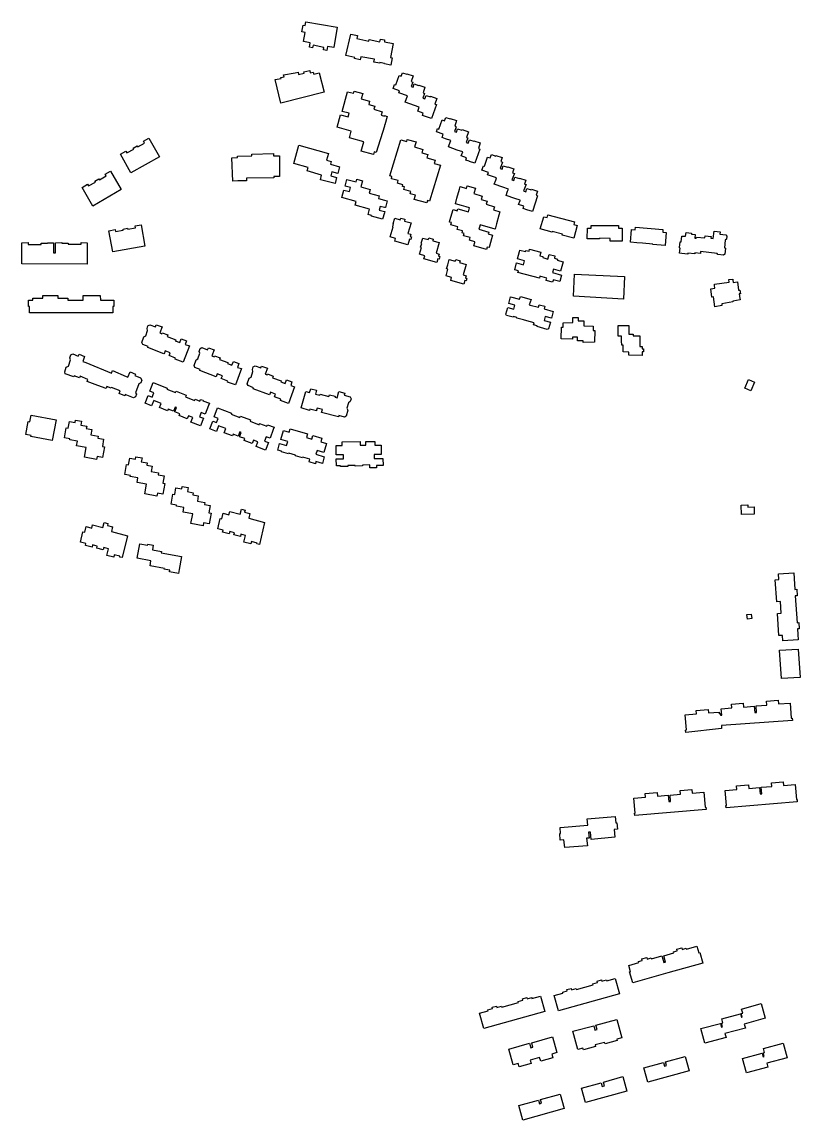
# Model space of a CAD drawing. Header units: inches. Extents: x 115195 to 116766, y 150425 to 152356.
# Drawn here: x 115765 to 116270, y 151642 to 152356 of the extents above; entities that cross this region are included whole.
import ezdxf

# ---------------------------------------------------------------- set-up
doc = ezdxf.new("R2010")
doc.units = ezdxf.units.IN
doc.header["$MEASUREMENT"] = 0
doc.layers.add('DormitoryBuilding', color=7, linetype='Continuous')

msp = doc.modelspace()

# ---------------------------------------------------------------- linework, layer by layer
at = {"layer": 'DormitoryBuilding'}
for points in [[(115947.18, 152353.58), (115948.55, 152353.36), (115948.93, 152355.63), (115969.47, 152352.25), (115967.28, 152338.95), (115963.07, 152339.64), (115962.66, 152337.19), (115960.4, 152337.56), (115960.72, 152339.07), (115953.71, 152340.55), (115953.34, 152338.79), (115951.43, 152339.19), (115951.94, 152342.09), (115947.56, 152342.86), (115948.6, 152348.77), (115946.4, 152349.15)], [(115982.15, 152344.8), (115989.95, 152343.05), (115990.22, 152344.22), (115997.05, 152342.69), (115997.46, 152344.54), (116000, 152343.97), (116000, 152342.63), (116005.66, 152341.57), (116004.01, 152332.49), (116005.17, 152332.37), (116004.25, 152327.65), (116000, 152328.45), (116000, 152328.7), (115997.08, 152329.26), (115996.98, 152328.77), (115993.15, 152329.5), (115993.51, 152331.38), (115984.69, 152333.06), (115984.32, 152331.1), (115980.59, 152331.81), (115980.74, 152332.5), (115975.04, 152333.77), (115978.17, 152347.74), (115982.58, 152346.75)], [(115960.94, 152310.03), (115932.82, 152302.98), (115929.09, 152318.18), (115932.97, 152318.84), (115932.83, 152319.63), (115934.84, 152319.98), (115934.61, 152321.37), (115942.09, 152322.65), (115943.95, 152323.12), (115944.36, 152321.48), (115947.96, 152322.38), (115947.76, 152323.15), (115951.54, 152324.1), (115951.91, 152322.64), (115953.81, 152323.12), (115954.15, 152321.78), (115957.77, 152322.69)], [(116006.67, 152315.11), (116007.39, 152314.87), (116009.56, 152320.87), (116011.01, 152320.35), (116011.74, 152322.56), (116014.58, 152321.66), (116014.69, 152322.01), (116018.74, 152320.64), (116017.53, 152316.95), (116018.52, 152316.58), (116017.42, 152313.65), (116018.62, 152313.21), (116019.42, 152315.35), (116022.19, 152314.3), (116022.32, 152314.64), (116026.38, 152313.28), (116025.16, 152309.59), (116026.12, 152309.23), (116024.95, 152306.11), (116026.35, 152305.68), (116027.07, 152307.89), (116029.91, 152306.99), (116030.02, 152307.33), (116034.08, 152305.97), (116032.86, 152302.28), (116033.79, 152301.93), (116030.67, 152292.9), (116024.68, 152294.93), (116025.15, 152296.36), (116021.74, 152297.6), (116022.72, 152300.21), (116013.56, 152303.43), (116015.12, 152307.56), (116009.34, 152309.57), (116009.82, 152310.95), (116005.65, 152312.4)], [(115980.38, 152310.67), (115985.99, 152309.15), (115984.96, 152305.77), (115990.47, 152304.08), (115989.85, 152302.06), (115993.75, 152300.87), (115993.15, 152298.89), (115998.56, 152297.24), (115997.93, 152295.16), (116000, 152294.53), (116000, 152294.83), (116001.8, 152294.27), (116000.3, 152288.82), (116000, 152288.91), (116000, 152288.05), (115994.76, 152270.93), (115993.37, 152271.3), (115992.91, 152269.6), (115985.02, 152271.73), (115986.64, 152277.75), (115977.36, 152280.26), (115978.56, 152284.71), (115969.28, 152287.21), (115971.47, 152295.32), (115976.55, 152293.95), (115977.17, 152296.28), (115972.64, 152297.51), (115976.1, 152310.35), (115980, 152309.29)], [(116039.91, 152293.58), (116042.75, 152292.68), (116042.86, 152293.02), (116046.91, 152291.66), (116045.69, 152287.97), (116046.69, 152287.59), (116045.51, 152284.48), (116046.83, 152284.02), (116047.55, 152286.24), (116050.39, 152285.33), (116050.5, 152285.68), (116054.56, 152284.31), (116053.34, 152280.62), (116054.3, 152280.26), (116053.17, 152277.26), (116054.55, 152276.83), (116055.28, 152279.04), (116058.11, 152278.13), (116058.23, 152278.48), (116062.28, 152277.11), (116061.06, 152273.43), (116062, 152273.07), (116058.84, 152263.92), (116055.34, 152265.06), (116055.09, 152265.15), (116052.85, 152265.95), (116053.32, 152267.38), (116049.91, 152268.61), (116050.89, 152271.23), (116047.29, 152272.46), (116041.73, 152274.45), (116042.21, 152275.72), (116043.29, 152278.58), (116039.81, 152279.79), (116037.51, 152280.59), (116038.29, 152282.85), (116033.92, 152284.36), (116034.57, 152286.39), (116035.49, 152286.08), (116037.51, 152291.99), (116039.18, 152291.37)], [(115835.44, 152257.53), (115828.6, 152269.7), (115832.13, 152271.68), (115832.75, 152270.56), (115837.24, 152273.07), (115836.9, 152273.68), (115839.52, 152275.14), (115839.86, 152274.53), (115844.3, 152276.99), (115843.65, 152278.18), (115847.11, 152280.1), (115853.94, 152267.93)], [(116010.66, 152278.97), (116014.52, 152277.98), (116014.87, 152279.38), (116020.63, 152277.83), (116019.62, 152274.47), (116025, 152272.79), (116024.38, 152270.59), (116028.26, 152269.49), (116027.66, 152267.37), (116033.01, 152265.85), (116032.42, 152263.74), (116036.39, 152262.68), (116029.4, 152239.28), (116028.1, 152239.6), (116027.68, 152238.05), (116019.41, 152240.41), (116020.23, 152243.1), (116016.69, 152244), (116017.14, 152245.53), (116012.68, 152246.84), (116013.15, 152248.43), (116011.75, 152248.84), (116012.09, 152249.93), (116008.63, 152250.95), (116009.03, 152252.56), (116004.62, 152253.79), (116004.95, 152255.3), (116003.67, 152255.7)], [(115968.05, 152250.65), (115958.46, 152253.07), (115959.15, 152256.16), (115949.84, 152258.84), (115950.48, 152261.16), (115941.2, 152263.71), (115944.47, 152275.58), (115963.75, 152270.26), (115962.51, 152265.75), (115965.51, 152264.92), (115965.04, 152263.19), (115970.82, 152261.6), (115969.71, 152257.29), (115965.83, 152258.29), (115965.15, 152255.63), (115968.98, 152254.64)], [(115904.94, 152252.36), (115901.69, 152252.24), (115900.95, 152267.4), (115904.7, 152267.53), (115904.67, 152268.36), (115913.97, 152268.67), (115913.93, 152269.78), (115928.01, 152270.26), (115928.02, 152268.65), (115931.86, 152268.66), (115931.9, 152255.2), (115928.19, 152255.18), (115928.2, 152254.29), (115910.58, 152254.19), (115910.59, 152252.39)], [(116069.54, 152269.46), (116072.35, 152268.56), (116072.47, 152268.88), (116076.49, 152267.64), (116075.65, 152265.03), (116076.76, 152264.62), (116075.18, 152260.42), (116076.42, 152259.99), (116077.19, 152262.16), (116080.01, 152261.23), (116080.14, 152261.6), (116084.18, 152260.16), (116083.3, 152257.7), (116084.46, 152257.28), (116082.88, 152253.1), (116084.1, 152252.68), (116084.84, 152254.84), (116087.68, 152253.89), (116087.81, 152254.26), (116091.83, 152252.95), (116091.04, 152250.37), (116092.04, 152250), (116090.47, 152245.83), (116091.82, 152245.36), (116092.59, 152247.53), (116095.42, 152246.59), (116095.54, 152246.97), (116099.57, 152245.63), (116098.67, 152243.07), (116099.57, 152242.75), (116096.12, 152232.44), (116092.63, 152233.58), (116090.13, 152234.47), (116090.6, 152235.9), (116087.19, 152237.13), (116088.18, 152239.74), (116088.19, 152239.77), (116084.79, 152240.92), (116079.03, 152242.88), (116080.07, 152245.64), (116080.62, 152247.09), (116077, 152248.31), (116071.32, 152250.2), (116072.31, 152252.81), (116072.88, 152254.32), (116069.54, 152255.54), (116067.07, 152256.41), (116067.59, 152257.76), (116063.31, 152259.39), (116064.34, 152262.12), (116065.11, 152261.87), (116067.1, 152267.85), (116068.81, 152267.28)], [(115810.72, 152236.08), (115803.74, 152248.17), (115807.24, 152250.19), (115807.88, 152249.08), (115812.33, 152251.64), (115811.99, 152252.24), (115814.59, 152253.74), (115814.94, 152253.13), (115819.35, 152255.64), (115818.68, 152256.83), (115822.12, 152258.78), (115829.1, 152246.7)], [(115985.74, 152252.52), (115984.65, 152248.46), (115990.84, 152246.8), (115990.21, 152244.48), (115996.67, 152242.76), (115996.2, 152240.99), (116000, 152239.98), (116000, 152239.88), (116001.92, 152239.37), (116000.75, 152235.01), (116000, 152235.21), (116000, 152235.11), (115997.21, 152235.86), (115996.56, 152233.44), (116000, 152232.52), (116000.23, 152232.46), (116000, 152231.59), (115998.9, 152227.5), (115991.62, 152229.44), (115991.77, 152229.98), (115989.45, 152230.61), (115990.39, 152234.1), (115981.14, 152236.61), (115981.78, 152238.98), (115972.43, 152241.51), (115973.75, 152246.39), (115977.41, 152245.4), (115978.12, 152248.01), (115974.5, 152248.99), (115975.61, 152253.29), (115981.6, 152251.73), (115982.06, 152253.5)], [(116059.22, 152247.62), (116058.16, 152244.11), (116063.58, 152242.57), (116062.94, 152240.37), (116066.84, 152239.27), (116066.21, 152237.17), (116071.6, 152235.65), (116070.97, 152233.5), (116074.93, 152232.26), (116074.33, 152230.06), (116072.8, 152224.52), (116071.89, 152221.13), (116062.19, 152223.87), (116061.71, 152222.27), (116061.31, 152220.96), (116067.88, 152219.01), (116067.53, 152217.92), (116070.24, 152217.18), (116068.25, 152209.95), (116068.01, 152209.05), (116066.68, 152209.39), (116066.26, 152207.83), (116058.05, 152210.18), (116058.72, 152212.38), (116058.86, 152212.86), (116055.38, 152213.93), (116055.78, 152215.52), (116051.38, 152216.76), (116051.82, 152218.32), (116050.48, 152218.7), (116050.76, 152219.62), (116050.83, 152219.86), (116047.28, 152220.88), (116047.7, 152222.54), (116043.29, 152223.78), (116043.7, 152225.26), (116042.39, 152225.69), (116042.6, 152226.65), (116044.62, 152233.81), (116047.32, 152233.05), (116047.64, 152234.19), (116054.57, 152232.23), (116055.4, 152234.98), (116053.05, 152235.64), (116050.15, 152236.46), (116046.17, 152237.59), (116047.1, 152241.07), (116048.8, 152247.04), (116049.27, 152248.68), (116053.29, 152247.54), (116053.69, 152249.23)], [(116106.17, 152230.32), (116123.48, 152225.76), (116123.04, 152223.96), (116125.23, 152223.31), (116123.06, 152215.18), (116115.52, 152217.22), (116115.65, 152217.7), (116109.1, 152219.48), (116108.96, 152219), (116101.23, 152221.21), (116103.51, 152229.15), (116105.7, 152228.59)], [(115823.66, 152206.32), (115821.18, 152220.05), (115825.16, 152220.77), (115825.39, 152219.51), (115830.45, 152220.41), (115830.32, 152221.1), (115833.28, 152221.62), (115833.4, 152220.93), (115838.41, 152221.8), (115838.17, 152223.14), (115842.07, 152223.82), (115844.55, 152210.09)], [(116006.74, 152228.14), (116010.3, 152227.12), (116010.62, 152228.24), (116013.31, 152227.47), (116012.99, 152226.34), (116017.32, 152225.1), (116015.36, 152218.29), (116017.27, 152217.74), (116016.87, 152216.35), (116017.64, 152216.09), (116017.12, 152214.26), (116016.35, 152214.48), (116015.28, 152210.77), (116006.78, 152213.21), (116007.32, 152214.99), (116003.85, 152215.99), (116005.84, 152222.51), (116005.47, 152222.62), (116006.06, 152224.69), (116005.78, 152224.77)], [(116154.47, 152221.61), (116154.45, 152213.2), (116146.64, 152213.25), (116146.61, 152215.02), (116139.77, 152215.15), (116139.76, 152214.65), (116131.72, 152214.84), (116131.98, 152221.7), (116134.23, 152221.71), (116134.25, 152223.51), (116152.15, 152223.52), (116152.18, 152221.67)], [(116180.9, 152220.9), (116180.79, 152219.05), (116183.04, 152218.82), (116182.29, 152210.39), (116174.42, 152211.11), (116174.45, 152211.4), (116167.64, 152212.03), (116167.63, 152211.89), (116164.04, 152212.17), (116159.84, 152212.5), (116160.62, 152220.86), (116162.86, 152220.67), (116163.08, 152222.42)], [(116031.67, 152214.63), (116031.45, 152213.49), (116035.64, 152212.29), (116033.73, 152205.47), (116035.68, 152204.9), (116035.26, 152203.49), (116036.06, 152203.26), (116035.58, 152201.55), (116034.8, 152201.77), (116034.15, 152199.43), (116025.62, 152201.81), (116026.2, 152203.8), (116022.85, 152204.79), (116024.06, 152209.12), (116023.58, 152209.25), (116024.29, 152211.82), (116024, 152211.9), (116024.93, 152215.28), (116028.49, 152214.3), (116028.81, 152215.46)], [(116222.49, 152216.39), (116222.24, 152214.57), (116221.4, 152213.89), (116220.91, 152208.81), (116221.6, 152208.79), (116221.14, 152204.85), (116220.17, 152204.15), (116216.5, 152204.55), (116216.09, 152205.3), (116205.42, 152206.52), (116205.27, 152205.3), (116201.7, 152205.62), (116201.69, 152205.12), (116197.11, 152205.41), (116197.15, 152204.81), (116193.28, 152205.28), (116191.74, 152205.46), (116192.08, 152208.77), (116191.71, 152208.82), (116191.75, 152209.23), (116192.06, 152212.8), (116192.8, 152212.71), (116193.28, 152216.59), (116195.58, 152216.41), (116195.95, 152218.8), (116199.54, 152218.41), (116199.47, 152217.74), (116201.85, 152217.54), (116201.7, 152215.24), (116202.6, 152215.17), (116202.66, 152215.87), (116208.24, 152215.43), (116208.4, 152216.81), (116212.28, 152216.37), (116212.09, 152215.14), (116213.56, 152215.01), (116214.14, 152219.65), (116218.02, 152219.26), (116217.94, 152217.86), (116221.68, 152217.42)], [(115807.07, 152212.22), (115807.06, 152198.39), (115764.66, 152198.41), (115764.67, 152212.25), (115768.63, 152212.28), (115768.64, 152211.08), (115777.08, 152211.14), (115777.08, 152211.84), (115781.24, 152211.87), (115781.24, 152212.24), (115785.18, 152212.24), (115785.18, 152205.74), (115786.5, 152205.74), (115786.5, 152212.22), (115790.55, 152212.28), (115790.56, 152211.88), (115794.65, 152211.94), (115794.66, 152211.24), (115803.15, 152211.36), (115803.14, 152212.27)], [(116094.33, 152208.13), (116101.56, 152206.15), (116100.96, 152203.79), (116103.03, 152203.26), (116102.84, 152202.53), (116106.16, 152201.62), (116106.99, 152204.64), (116110.83, 152203.63), (116110.46, 152202.18), (116112.52, 152201.61), (116112.32, 152200.83), (116116.12, 152199.79), (116114.49, 152193.75), (116109.91, 152194.98), (116109.32, 152192.78), (116115.14, 152191.22), (116113.91, 152186.94), (116109.66, 152188.08), (116109.54, 152187.61), (116109.29, 152186.64), (116105.08, 152187.74), (116105.32, 152188.71), (116105.46, 152189.24), (116100.97, 152190.41), (116100.67, 152189.29), (116086.79, 152192.87), (116087.1, 152194), (116084.66, 152194.65), (116085.81, 152199.2), (116090.44, 152197.96), (116091.13, 152200.54), (116086.54, 152201.77), (116087.72, 152206.49), (116087.94, 152207.31), (116091.67, 152206.47), (116091.9, 152207.27), (116093.96, 152206.71)], [(116049.2, 152200.55), (116048.89, 152199.37), (116053.18, 152198.16), (116051.25, 152191.31), (116053.17, 152190.77), (116052.76, 152189.31), (116053.55, 152189.08), (116053.08, 152187.37), (116052.3, 152187.59), (116051.62, 152185.25), (116043.14, 152187.67), (116043.7, 152189.62), (116040.15, 152190.66), (116041.31, 152195.02), (116040.46, 152195.24), (116041.18, 152197.92), (116042.07, 152201.31), (116046.08, 152200.18), (116046.4, 152201.36)], [(116155.97, 152190.2), (116155.23, 152175.65), (116122.77, 152177.42), (116123.5, 152191.84)], [(116226.53, 152186.96), (116226.65, 152186.41), (116229.29, 152186.74), (116230.07, 152181.43), (116230.94, 152181.51), (116231.27, 152179.1), (116230.41, 152179.01), (116230.62, 152177.61), (116230.66, 152177.38), (116231.07, 152175.07), (116226.34, 152174.25), (116226.42, 152173.76), (116219.12, 152172.61), (116219.25, 152171.46), (116214.54, 152170.68), (116213.7, 152177.04), (116212.72, 152176.89), (116212.05, 152182.26), (116214.68, 152182.66), (116214.66, 152182.92), (116214.52, 152184.19), (116214.39, 152185.22), (116223.92, 152186.63), (116223.69, 152188.32), (116226.25, 152188.63), (116226.43, 152187.49)], [(115787.94, 152177.89), (115787.94, 152176.13), (115794.44, 152176.14), (115794.45, 152174.84), (115804.36, 152174.85), (115804.35, 152177.97), (115815.55, 152178.01), (115815.56, 152174.87), (115824.26, 152174.88), (115824.27, 152170.88), (115823.57, 152170.88), (115823.57, 152166.78), (115769.54, 152166.71), (115769.54, 152170.81), (115768.84, 152170.81), (115768.83, 152174.81), (115771.63, 152174.81), (115771.63, 152176.11), (115778.13, 152176.12), (115778.13, 152177.88)], [(116109.62, 152167.66), (116108.52, 152163.2), (116104.47, 152164.32), (116103.81, 152161.7), (116107.86, 152160.58), (116106.66, 152156.3), (116105.7, 152155.93), (116101.4, 152157.15), (116099.17, 152157.77), (116099.3, 152158.35), (116096.96, 152158.99), (116097.27, 152160.1), (116092.63, 152161.42), (116090.35, 152162.06), (116085.96, 152163.22), (116086.09, 152163.74), (116083.85, 152164.33), (116083.7, 152163.84), (116079.33, 152164.98), (116078.9, 152165.78), (116080.12, 152170.18), (116084.17, 152169.06), (116084.84, 152171.6), (116080.79, 152172.71), (116082, 152177.14), (116087.75, 152175.55), (116088.36, 152177.2), (116095.27, 152175.26), (116094.14, 152171.92), (116094.76, 152171.75), (116100.15, 152170.27), (116100.63, 152171.97), (116104.21, 152171.02), (116103.72, 152169.29)], [(115847.64, 152158.98), (115851.34, 152157.62), (115851.85, 152158.89), (115855.61, 152157.49), (115854.11, 152153.59), (115855.47, 152153.07), (115855.71, 152153.72), (115859.41, 152152.38), (115858.99, 152151.26), (115864.5, 152149.21), (115864.26, 152148.56), (115867.12, 152147.48), (115868.04, 152149.9), (115871.54, 152148.58), (115870.75, 152146.12), (115873.5, 152145.2), (115869.4, 152134.56), (115864.15, 152136.58), (115864.41, 152137.26), (115860.22, 152138.87), (115860.44, 152139.43), (115860.9, 152140.64), (115857.61, 152141.91), (115857.15, 152140.69), (115856.9, 152140.05), (115846.3, 152144.13), (115846.56, 152144.8), (115843.07, 152146.14), (115842.53, 152147.33), (115843.89, 152151.09), (115845.06, 152151.65), (115846.25, 152155.27), (115845.9, 152156.54), (115846.43, 152158.3)], [(116125.88, 152163.76), (116125.88, 152161.47), (116129.49, 152161.52), (116129.48, 152158.19), (116135.6, 152158.09), (116135.63, 152155.26), (116136.65, 152155.27), (116136.53, 152147.54), (116129.16, 152147.44), (116129.17, 152148.51), (116125.53, 152148.48), (116125.51, 152150.85), (116122.27, 152150.78), (116122.22, 152149.65), (116114.86, 152149.75), (116115.04, 152157.47), (116116.19, 152157.48), (116116.22, 152160.28), (116122.32, 152160.36), (116122.35, 152163.76)], [(116158.74, 152158.51), (116158.76, 152152.92), (116161.53, 152152.92), (116161.53, 152151.72), (116165.83, 152151.73), (116165.85, 152144.73), (116167.55, 152144.74), (116167.55, 152143.24), (116168.37, 152143.24), (116168.37, 152141.44), (116167.55, 152141.44), (116167.55, 152139.08), (116158.71, 152139.14), (116158.7, 152141.2), (116155.07, 152141.28), (116155.07, 152145.76), (116154.14, 152145.76), (116154.05, 152148.49), (116153.95, 152151.58), (116151.83, 152151.54), (116151.83, 152153.06), (116151.83, 152158.52)], [(115881.55, 152144.11), (115885.24, 152142.75), (115885.76, 152144.02), (115889.52, 152142.62), (115888.02, 152138.72), (115889.38, 152138.2), (115889.61, 152138.85), (115893.32, 152137.51), (115892.9, 152136.39), (115898.41, 152134.34), (115898.17, 152133.69), (115901.03, 152132.61), (115901.95, 152135.03), (115905.45, 152133.71), (115904.66, 152131.25), (115907.14, 152130.43), (115903.34, 152119.92), (115898.06, 152121.71), (115898.32, 152122.39), (115894.13, 152124), (115894.35, 152124.56), (115894.81, 152125.77), (115891.52, 152127.04), (115891.06, 152125.82), (115890.81, 152125.19), (115880.21, 152129.26), (115880.47, 152129.93), (115876.98, 152131.27), (115876.44, 152132.46), (115877.8, 152136.22), (115878.97, 152136.78), (115880.16, 152140.4), (115879.81, 152141.67), (115880.34, 152143.43)], [(115797.75, 152140.09), (115801.1, 152138.61), (115801.71, 152139.76), (115805.33, 152138.37), (115804.1, 152135.15), (115806.13, 152134.37), (115822.71, 152127.51), (115823.44, 152129.29), (115832.28, 152125.36), (115832.3, 152125.35), (115833.4, 152124.88), (115834.88, 152128.34), (115838.31, 152126.87), (115837.91, 152125.96), (115841.62, 152124.42), (115842.51, 152123.03), (115841.81, 152121.13), (115840.52, 152120.52), (115838.39, 152114.69), (115839.09, 152113.91), (115838.34, 152112.07), (115837.03, 152111.46), (115831.67, 152113.54), (115831.4, 152112.84), (115827.74, 152114.27), (115828.44, 152115.97), (115822.87, 152118.25), (115822.69, 152117.78), (115819.88, 152118.85), (115819.35, 152117.44), (115813.98, 152119.46), (115807.04, 152122.15), (115807.54, 152123.36), (115802.45, 152125.45), (115802.06, 152124.53), (115798.54, 152125.84), (115798.24, 152125.06), (115792.75, 152126.98), (115792.46, 152128.3), (115793.41, 152131.43), (115794.95, 152131.98), (115796.14, 152136.08), (115795.68, 152137.44), (115796.36, 152139.35)], [(115916.06, 152132.24), (115919.76, 152130.88), (115920.27, 152132.15), (115924.03, 152130.75), (115922.54, 152126.85), (115923.89, 152126.33), (115924.13, 152126.98), (115927.83, 152125.64), (115927.42, 152124.52), (115932.93, 152122.47), (115932.68, 152121.82), (115935.54, 152120.74), (115936.46, 152123.16), (115939.96, 152121.84), (115939.18, 152119.38), (115941.66, 152118.62), (115937.83, 152107.82), (115932.58, 152109.84), (115932.84, 152110.52), (115928.64, 152112.13), (115928.86, 152112.69), (115929.33, 152113.9), (115926.04, 152115.17), (115925.57, 152113.95), (115925.33, 152113.32), (115914.72, 152117.39), (115914.98, 152118.06), (115911.49, 152119.4), (115910.95, 152120.59), (115912.32, 152124.35), (115913.48, 152124.91), (115914.67, 152128.53), (115914.33, 152129.8), (115914.85, 152131.56)], [(116240.51, 152121.69), (116238.1, 152116.02), (116234.09, 152117.79), (116236.48, 152123.4)], [(115858.81, 152117.12), (115864.41, 152114.87), (115864.78, 152115.79), (115871.31, 152113.14), (115870.92, 152112.2), (115876.79, 152109.82), (115877.09, 152110.56), (115880.13, 152109.34), (115880.59, 152110.5), (115882.35, 152110.06), (115882.17, 152109.61), (115886.38, 152107.93), (115885.83, 152106.53), (115883.6, 152100.96), (115881.1, 152101.96), (115879.99, 152099.17), (115882.5, 152098.17), (115880.53, 152093.24), (115874.37, 152095.76), (115875.58, 152098.72), (115872.81, 152099.85), (115871.97, 152097.8), (115866.73, 152099.93), (115867.18, 152101.04), (115863.84, 152102.39), (115864.97, 152105.17), (115864.14, 152105.51), (115863.01, 152102.73), (115859.64, 152104.09), (115859.19, 152102.97), (115853.91, 152105.1), (115855.03, 152107.88), (115850.33, 152109.81), (115848.85, 152106.21), (115844.6, 152107.95), (115846.66, 152112.98), (115849.16, 152111.96), (115850.25, 152114.63), (115847.65, 152115.7), (115849.96, 152121.4), (115859.06, 152117.75)], [(115955.85, 152116.45), (115955.21, 152113.94), (115958.17, 152113.18), (115958.35, 152113.86), (115964.04, 152112.36), (115964.34, 152113.52), (115968.14, 152112.48), (115967.96, 152111.81), (115969.36, 152111.46), (115970.38, 152115.51), (115974.27, 152114.49), (115973.95, 152113.15), (115977.76, 152112.15), (115978.36, 152110.89), (115977.78, 152109.15), (115976.77, 152108.31), (115975.65, 152104.66), (115976.29, 152103.54), (115975.24, 152099.67), (115974.11, 152099.01), (115970.49, 152099.92), (115970.31, 152099.22), (115959.3, 152101.99), (115959.46, 152102.66), (115959.78, 152103.92), (115956.36, 152104.78), (115956.05, 152103.51), (115955.9, 152102.93), (115951.54, 152104.03), (115951.37, 152103.32), (115946.02, 152104.89), (115948.96, 152115.68), (115951.46, 152114.93), (115952.23, 152117.38)], [(115900.59, 152100.83), (115906.24, 152098.72), (115906.59, 152099.65), (115913.18, 152097.17), (115912.83, 152096.22), (115918.75, 152093.98), (115919.03, 152094.73), (115923.78, 152092.97), (115924.13, 152093.91), (115928.39, 152092.34), (115927.87, 152090.93), (115925.79, 152085.3), (115923.25, 152086.24), (115922.21, 152083.43), (115924.75, 152082.49), (115922.91, 152077.51), (115916.69, 152079.87), (115917.82, 152082.86), (115915.02, 152083.92), (115914.24, 152081.85), (115908.94, 152083.84), (115909.37, 152084.96), (115906, 152086.23), (115907.05, 152089.04), (115906.21, 152089.36), (115905.15, 152086.55), (115901.75, 152087.83), (115901.33, 152086.7), (115896, 152088.69), (115897.05, 152091.5), (115892.3, 152093.31), (115890.91, 152089.67), (115886.62, 152091.31), (115888.55, 152096.38), (115891.07, 152095.42), (115892.1, 152098.12), (115889.47, 152099.12), (115891.63, 152104.88), (115900.82, 152101.46)], [(115786.9, 152097.18), (115784.32, 152083.67), (115770.5, 152086.31), (115770.63, 152087), (115767.1, 152087.67), (115768.7, 152096.06), (115769.86, 152095.85), (115770.66, 152100.19)], [(115805.24, 152072.89), (115806.39, 152079.25), (115800.16, 152080.38), (115800.67, 152083.33), (115795.74, 152084.17), (115795.85, 152084.86), (115792.31, 152085.47), (115793.41, 152091.97), (115794.7, 152091.75), (115795.43, 152096.06), (115799.2, 152095.42), (115799.46, 152096.96), (115803.42, 152096.29), (115802.95, 152093.68), (115806.71, 152093), (115806.44, 152091.52), (115809.99, 152090.88), (115809.36, 152087.43), (115814.19, 152086.56), (115813.95, 152085.25), (115817.71, 152084.57), (115816.87, 152079.94), (115818.26, 152079.69), (115817.01, 152072.79), (115813.47, 152073.43), (115813.11, 152071.46)], [(115959.76, 152068.85), (115955.6, 152070.08), (115955.2, 152068.7), (115951.09, 152069.91), (115951.59, 152071.67), (115947.02, 152072.95), (115946.88, 152072.47), (115942.26, 152073.77), (115942.4, 152074.25), (115937.98, 152075.5), (115937.84, 152075.02), (115933.15, 152076.34), (115933.28, 152076.82), (115930.78, 152077.53), (115932, 152081.84), (115936.49, 152080.45), (115937.3, 152083.08), (115932.81, 152084.47), (115934.57, 152090.19), (115938.26, 152089.08), (115938.94, 152091.34), (115950.19, 152088.04), (115949.5, 152085.72), (115952.95, 152084.69), (115953.65, 152087.05), (115959.36, 152085.3), (115958.66, 152082.98), (115962.48, 152081.84), (115960.74, 152076.05), (115956.33, 152077.37), (115955.57, 152074.78), (115961.03, 152073.17)], [(115999.15, 152067.61), (115994.81, 152067.54), (115994.83, 152066.1), (115990.55, 152066.04), (115990.5, 152067.86), (115985.76, 152067.73), (115985.77, 152067.23), (115980.98, 152067.1), (115980.96, 152067.6), (115976.37, 152067.47), (115976.39, 152066.97), (115971.51, 152066.84), (115971.5, 152067.34), (115968.9, 152067.27), (115968.78, 152071.75), (115973.47, 152071.76), (115973.47, 152074.51), (115968.77, 152074.5), (115968.75, 152080.49), (115972.6, 152080.53), (115972.58, 152082.89), (115984.3, 152083.08), (115984.33, 152080.66), (115987.93, 152080.7), (115987.9, 152083.16), (115993.87, 152083.19), (115993.9, 152080.77), (115997.88, 152080.81), (115997.94, 152074.77), (115993.34, 152074.72), (115993.38, 152072.02), (115999.08, 152072.11)], [(115844.47, 152049.04), (115845.62, 152055.4), (115839.4, 152056.53), (115839.9, 152059.48), (115834.97, 152060.32), (115835.09, 152061.01), (115831.54, 152061.62), (115832.65, 152068.12), (115833.93, 152067.9), (115834.67, 152072.22), (115838.43, 152071.57), (115838.69, 152073.11), (115842.66, 152072.44), (115842.18, 152069.83), (115845.95, 152069.15), (115845.68, 152067.67), (115849.22, 152067.03), (115848.6, 152063.58), (115853.42, 152062.71), (115853.19, 152061.4), (115856.94, 152060.72), (115856.1, 152056.09), (115857.49, 152055.84), (115856.24, 152048.94), (115852.7, 152049.58), (115852.34, 152047.61)], [(115874.44, 152029.76), (115875.59, 152036.11), (115869.36, 152037.24), (115869.86, 152040.2), (115864.94, 152041.04), (115865.05, 152041.73), (115861.5, 152042.33), (115862.61, 152048.84), (115863.9, 152048.62), (115864.63, 152052.93), (115868.4, 152052.29), (115868.66, 152053.83), (115872.62, 152053.15), (115872.15, 152050.55), (115875.91, 152049.86), (115875.64, 152048.39), (115879.19, 152047.74), (115878.56, 152044.3), (115883.39, 152043.43), (115883.15, 152042.12), (115886.91, 152041.44), (115886.07, 152036.81), (115887.46, 152036.56), (115886.21, 152029.66), (115882.66, 152030.3), (115882.31, 152028.33)], [(115922.2, 152030.58), (115918.82, 152016.31), (115917.24, 152016.69), (115917.36, 152017.17), (115913.66, 152018.05), (115913.32, 152016.59), (115908.84, 152017.65), (115909.9, 152022.13), (115906.89, 152022.85), (115906.54, 152021.39), (115902.26, 152022.4), (115902.61, 152023.86), (115899.59, 152024.58), (115899.24, 152023.12), (115894.96, 152024.13), (115895.31, 152025.59), (115891.81, 152026.42), (115893.35, 152033.06), (115894.52, 152032.78), (115895.42, 152036.46), (115899.07, 152035.57), (115899.58, 152037.64), (115906.34, 152035.98), (115907.13, 152039.16), (115909.57, 152038.59), (115909.27, 152037.14), (115912.63, 152036.38), (115911.91, 152033.29)], [(116236.13, 152041.91), (116236.16, 152040.49), (116240.09, 152040.58), (116240.2, 152035.84), (116231.9, 152035.66), (116231.76, 152041.79)], [(115833.14, 152021.93), (115829.75, 152007.67), (115828.18, 152008.04), (115828.29, 152008.53), (115824.6, 152009.4), (115824.25, 152007.94), (115819.78, 152009.01), (115820.84, 152013.48), (115817.82, 152014.2), (115817.48, 152012.74), (115813.19, 152013.75), (115813.54, 152015.21), (115810.52, 152015.93), (115810.18, 152014.47), (115805.9, 152015.49), (115806.24, 152016.95), (115802.74, 152017.78), (115804.29, 152024.41), (115805.45, 152024.13), (115806.36, 152027.81), (115810.01, 152026.92), (115810.52, 152028.99), (115817.28, 152027.33), (115818.07, 152030.51), (115820.5, 152029.94), (115820.2, 152028.5), (115823.56, 152027.73), (115822.85, 152024.64)], [(115841.26, 152016.57), (115846.18, 152015.68), (115846.3, 152016.37), (115849.94, 152015.71), (115849.41, 152012.76), (115855.32, 152011.69), (115855.14, 152010.74), (115868.33, 152008.35), (115866.82, 152000), (115866.33, 151997.3), (115860.43, 151998.37), (115860.64, 151999.55), (115858.15, 152000), (115857.1, 152000.19), (115857.19, 152000.68), (115847.84, 152002.37), (115848.43, 152005.62), (115839.57, 152007.22)], [(116266.17, 151994.08), (116266.63, 151987.01), (116267.93, 151987.09), (116268.18, 151982.93), (116266.89, 151982.85), (116268.01, 151965.38), (116269.22, 151965.46), (116269.46, 151961.44), (116268.27, 151961.36), (116268.5, 151957.8), (116268.72, 151954.18), (116258.74, 151953.55), (116258.52, 151957.2), (116256.11, 151957.06), (116255.24, 151971.39), (116257.66, 151971.53), (116257.21, 151979.1), (116254.8, 151978.96), (116253.93, 151993.35), (116256.2, 151993.48), (116255.98, 151997.11), (116265.96, 151997.7)], [(116238.66, 151968.05), (116235.86, 151967.71), (116235.5, 151970.69), (116238.3, 151971.03)], [(116256.66, 151947.46), (116268.79, 151948.25), (116269.97, 151929.88), (116257.85, 151929.09)], [(116255.82, 151915.01), (116255.96, 151912.74), (116263.6, 151913.23), (116264.22, 151903.42), (116264.89, 151903.47), (116264.98, 151901.96), (116218.97, 151898.53), (116219.06, 151896.6), (116195.84, 151894.17), (116195.68, 151895.66), (116196.18, 151895.71), (116195.29, 151905.54), (116202.8, 151906.22), (116202.6, 151908.44), (116210.35, 151909.07), (116210.54, 151906.75), (116217.35, 151907.3), (116217.43, 151906.31), (116218.23, 151906.37), (116218.32, 151905.25), (116219.26, 151905.34), (116218.86, 151909.52), (116225.78, 151910.18), (116225.57, 151912.44), (116233.08, 151913.15), (116233.31, 151910.63), (116240.18, 151911.24), (116240.55, 151907.06), (116241.75, 151907.16), (116241.4, 151911.34), (116248.38, 151911.92), (116248.17, 151914.38)], [(116236.43, 151860.1), (116236.63, 151857.71), (116243.65, 151858.31), (116244, 151854.18), (116245.18, 151854.28), (116244.84, 151858.47), (116251.62, 151859.03), (116251.43, 151861.37), (116259.06, 151862.04), (116259.26, 151859.64), (116266.86, 151860.29), (116267.7, 151850.51), (116268.15, 151850.55), (116268.22, 151849.02), (116221.9, 151845.07), (116221.77, 151846.59), (116222.27, 151846.63), (116221.44, 151856.41), (116228.9, 151857.05), (116228.7, 151859.46)], [(116177.13, 151855.1), (116177.33, 151852.72), (116184.35, 151853.31), (116184.7, 151849.19), (116185.89, 151849.29), (116185.54, 151853.48), (116192.33, 151854.04), (116192.13, 151856.38), (116199.76, 151857.05), (116199.97, 151854.65), (116207.57, 151855.3), (116208.4, 151845.52), (116208.86, 151845.56), (116208.93, 151844.03), (116162.61, 151840.08), (116162.48, 151841.6), (116162.98, 151841.64), (116162.14, 151851.42), (116169.6, 151852.06), (116169.4, 151854.46)], [(116149.99, 151839.49), (116150.32, 151835.44), (116150.9, 151835.49), (116151.33, 151831.24), (116149.22, 151831.02), (116149.71, 151826.19), (116134.29, 151824.64), (116133.81, 151829.42), (116132.61, 151829.3), (116132.99, 151825.52), (116131.4, 151825.36), (116131.88, 151820.51), (116117.13, 151819.3), (116116.63, 151824.32), (116114.23, 151824.07), (116113.98, 151828.4), (116114.34, 151828.42), (116114.11, 151832.39), (116132.15, 151833.88), (116131.74, 151837.99)], [(116203.01, 151755.24), (116204.19, 151751), (116204.85, 151751.18), (116206.78, 151744.22), (116184.05, 151737.9), (116161.31, 151731.58), (116159.31, 151738.52), (116159.87, 151738.68), (116158.71, 151742.72), (116165.24, 151744.6), (116165.05, 151745.28), (116167.55, 151746), (116167.24, 151747.05), (116170.41, 151747.97), (116170.72, 151746.91), (116173.22, 151747.63), (116173.41, 151746.96), (116180.28, 151748.92), (116181.46, 151744.68), (116182.05, 151744.84), (116182.61, 151745), (116181.44, 151749.04), (116187.98, 151750.92), (116187.78, 151751.59), (116190.28, 151752.31), (116189.98, 151753.37), (116193.15, 151754.29), (116193.45, 151753.23), (116195.95, 151753.95), (116196.15, 151753.28)], [(116135.43, 151730.89), (116138.4, 151731.74), (116138.19, 151732.59), (116141.05, 151733.39), (116141.26, 151732.54), (116144.24, 151733.41), (116144.45, 151732.67), (116149.92, 151734.19), (116152.75, 151724.29), (116113.19, 151713.3), (116110.36, 151723.2), (116115.98, 151724.76), (116115.82, 151725.36), (116118.78, 151726.21), (116118.57, 151727.05), (116121.43, 151727.85), (116121.64, 151727), (116124.62, 151727.87), (116124.81, 151727.21), (116135.62, 151730.22)], [(116104.22, 151712.85), (116064.66, 151701.85), (116061.83, 151711.75), (116067.42, 151713.3), (116067.26, 151713.88), (116070.23, 151714.73), (116070.02, 151715.57), (116072.87, 151716.37), (116073.08, 151715.52), (116076.07, 151716.39), (116076.25, 151715.75), (116087.06, 151718.76), (116086.9, 151719.35), (116089.86, 151720.2), (116089.65, 151721.05), (116092.51, 151721.84), (116092.72, 151721), (116095.7, 151721.86), (116095.89, 151721.21), (116101.39, 151722.74)], [(116247.4, 151708.42), (116233.78, 151704.72), (116234.49, 151702.12), (116221.23, 151698.49), (116221.91, 151696.01), (116208.16, 151692.25), (116205.6, 151701.74), (116218.31, 151705.09), (116218.95, 151702.77), (116219.53, 151702.93), (116218.93, 151705.29), (116219.84, 151705.51), (116219.09, 151708.03), (116231.22, 151711.4), (116231.86, 151709.07), (116232.43, 151709.24), (116231.78, 151711.55), (116232.74, 151711.82), (116232.03, 151714.33), (116244.81, 151717.94)], [(116150.98, 151707.6), (116154.18, 151695.77), (116150.9, 151694.89), (116151.16, 151693.96), (116143.32, 151691.79), (116143.04, 151692.8), (116136.84, 151691.15), (116137.11, 151690.22), (116129.26, 151688.05), (116128.98, 151689.05), (116125.66, 151688.16), (116122.45, 151700), (116135.99, 151703.61), (116136.78, 151700.71), (116138.23, 151701.1), (116137.44, 151703.99)], [(116094.31, 151692.18), (116095.09, 151689.27), (116096.53, 151689.68), (116095.75, 151692.58), (116109.24, 151696.37), (116112.1, 151686.19), (116108.7, 151685.23), (116109.41, 151682.71), (116101.56, 151680.55), (116100.86, 151683.03), (116094.68, 151681.29), (116095.31, 151679.04), (116087.47, 151676.88), (116086.85, 151679.09), (116083.69, 151678.2), (116080.83, 151688.38)], [(116249, 151676.75), (116235.25, 151672.99), (116232.7, 151682.35), (116245.4, 151685.83), (116246.04, 151683.5), (116246.62, 151683.67), (116245.96, 151685.98), (116246.93, 151686.25), (116246.22, 151688.76), (116258.99, 151692.37), (116261.58, 151682.86), (116248.32, 151679.23)], [(116171.03, 151666.86), (116168.44, 151676.28), (116181.29, 151679.81), (116181.96, 151677.4), (116183.33, 151677.78), (116182.66, 151680.19), (116195.37, 151683.72), (116197.97, 151674.3)], [(116130.64, 151653.67), (116128.05, 151663.09), (116140.9, 151666.62), (116141.57, 151664.21), (116142.94, 151664.59), (116142.27, 151667), (116154.97, 151670.53), (116157.57, 151661.11)], [(116089.85, 151642.35), (116087.26, 151651.77), (116100.11, 151655.3), (116100.78, 151652.89), (116102.15, 151653.27), (116101.48, 151655.68), (116114.18, 151659.21), (116116.78, 151649.79)]]:
    msp.add_lwpolyline(points, close=True, dxfattribs=at)

doc.saveas('drawing.dxf')
